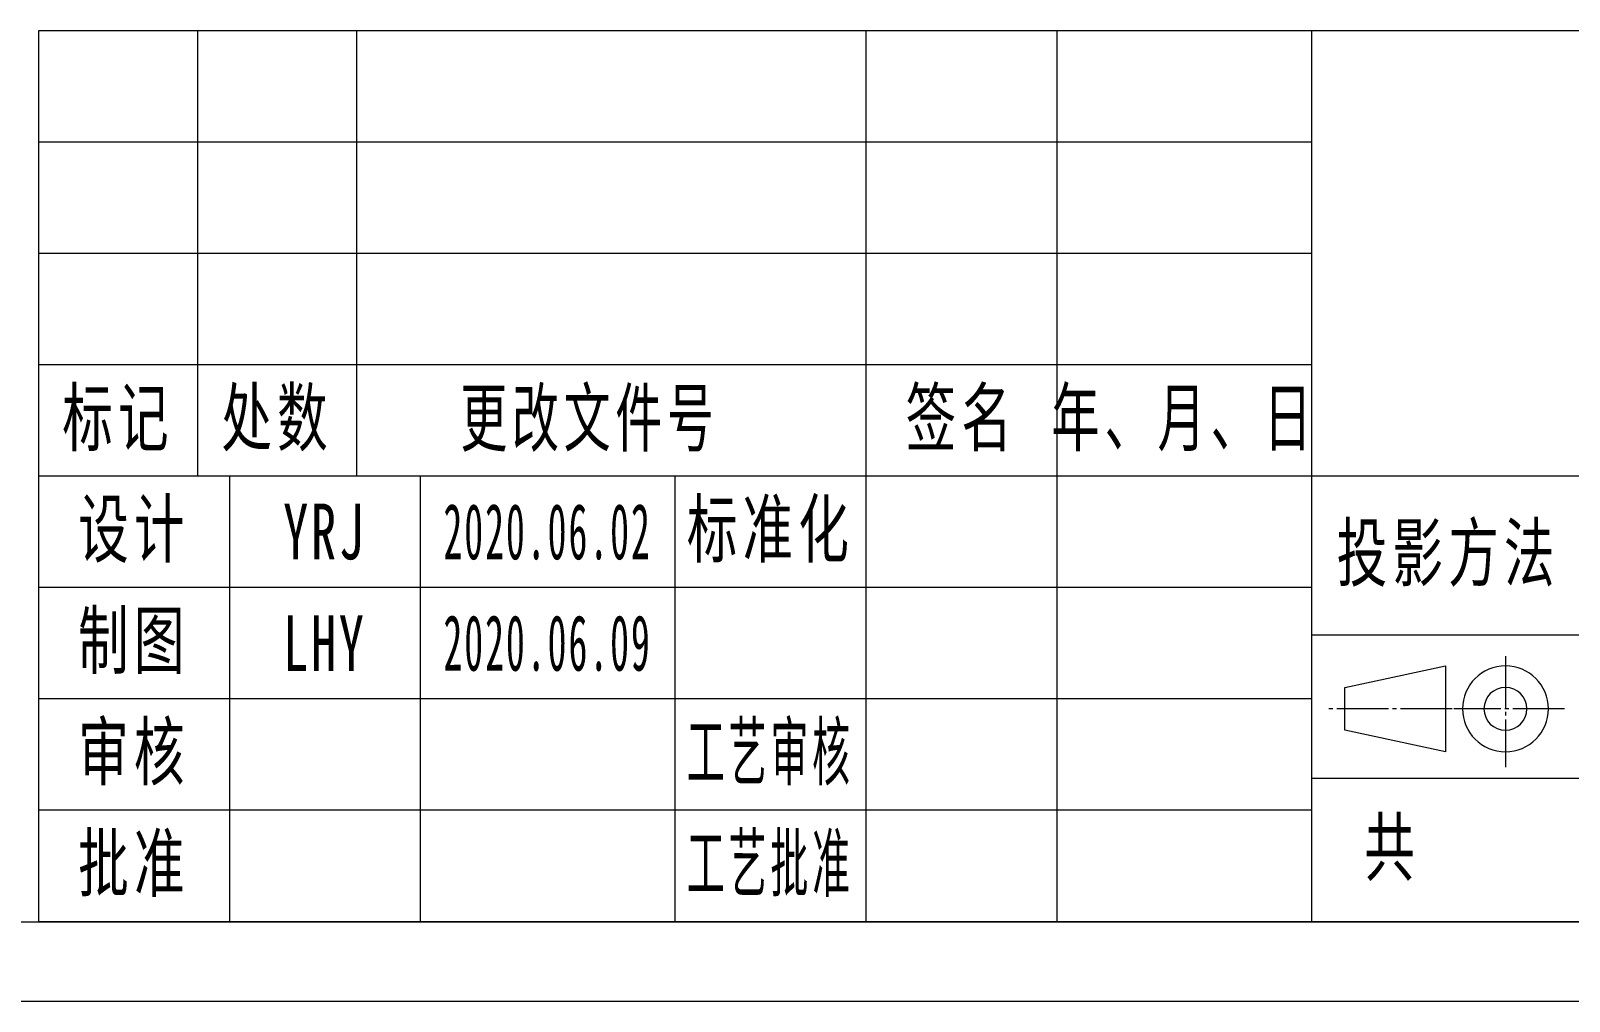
# Model space of a CAD drawing. Header units: millimetres. Extents: x -15766 to 80009, y -9701 to 15159.
# Drawn here: x -11008.1 to -10621.3, y 13253.7 to 13497.7 of the extents above; entities that cross this region are included whole.
import ezdxf

# ---------------------------------------------------------------- set-up
doc = ezdxf.new("R2010")
doc.units = ezdxf.units.MM
doc.linetypes.add('CENTER-HOKUTO_1', pattern=[16, 13, -1, 1, -1])
for name, color, linetype, lineweight in [('CDRAFT0', 7, 'Continuous', 18), ('title_frame', 7, 'Continuous', 18), ('尺寸线层', 3, 'Continuous', 18), ('粗实线层_1', 7, 'Continuous', 15), ('细实线层', 7, 'Continuous', 18)]:
    doc.layers.add(name, color=color, linetype=linetype, lineweight=lineweight)
doc.styles.add('UserTxtStyle1', font='', dxfattribs={"width": 0.618357})
doc.styles.add('UserTxtStyle2', font='', dxfattribs={"width": 0.634692})
doc.styles.add('标准', font='', dxfattribs={"width": 0.667})
doc.styles.get('UserTxtStyle1').set_extended_font_data('宋体')
doc.styles.get('UserTxtStyle2').set_extended_font_data('宋体')
doc.styles.get('标准').set_extended_font_data('宋体')

# ---------------------------------------------------------------- blocks, each defined once
blk = doc.blocks.new('*X589')
at = {"layer": 'CDRAFT0'}
blk.add_line((0, 0), (420, 0), dxfattribs=at)
at = {"layer": '粗实线层_1'}
blk.add_line((25, 5), (415, 5), dxfattribs=at)

msp = doc.modelspace()

# ---------------------------------------------------------------- linework, layer by layer
at = {"layer": '粗实线层_1'}
for p, q in [((-10286.16513, 13497.73384), (-11006.16513, 13497.73384)), ((-11006.16513, 13497.73384), (-11006.16513, 13273.73384)), ((-10686.16513, 13497.73384), (-10686.16513, 13273.73384)), ((-10486.16513, 13385.73384), (-11006.16513, 13385.73384)), ((-10846.16513, 13385.73384), (-10846.16513, 13273.73384)), ((-10686.16513, 13357.73384), (-11006.16513, 13357.73384)), ((-10686.16513, 13329.73384), (-11006.16513, 13329.73384)), ((-10486.16513, 13309.73384), (-10686.16513, 13309.73384)), ((-10686.16513, 13301.73384), (-11006.16513, 13301.73384)), ((-10286.16513, 13273.73384), (-11006.16513, 13273.73384))]:
    msp.add_line(p, q, dxfattribs=at)
at = {"layer": '细实线层'}
for p, q in [((-10966.16513, 13497.73384), (-10966.16513, 13385.73384)), ((-10926.16513, 13497.73384), (-10926.16513, 13385.73384)), ((-10798.16513, 13497.73384), (-10798.16513, 13273.73384)), ((-10750.16513, 13497.73384), (-10750.16513, 13273.73384)), ((-10686.16513, 13469.73384), (-11006.16513, 13469.73384)), ((-10686.16513, 13441.73384), (-11006.16513, 13441.73384)), ((-10686.16513, 13413.73384), (-11006.16513, 13413.73384)), ((-10958.16513, 13385.73384), (-10958.16513, 13273.73384)), ((-10910.16513, 13385.73384), (-10910.16513, 13273.73384)), ((-10486.16513, 13345.73384), (-10686.16513, 13345.73384))]:
    msp.add_line(p, q, dxfattribs=at)
at = {"layer": '细实线层', "color": 2, "linetype": 'CENTER-HOKUTO_1', "lineweight": 18}
for p, q in [((-10637.37263, 13340.53315), (-10637.37263, 13312.62595)), ((-10650.77298, 13327.24915), (-10682.6052, 13327.24915)), ((-10622.52326, 13327.24915), (-10650.34588, 13327.24915))]:
    msp.add_line(p, q, dxfattribs=at)
at = {"layer": '细实线层', "color": 3}
for p, q in [((-10677.75846, 13332.64915), (-10652.45026, 13338.04915)), ((-10652.45026, 13338.04915), (-10652.45026, 13316.44915)), ((-10677.75846, 13321.84915), (-10677.75846, 13332.64915)), ((-10652.45026, 13316.44915), (-10677.75846, 13321.84915))]:
    msp.add_line(p, q, dxfattribs=at)
for radius in [10.8, 5.4]:
    msp.add_arc((-10637.37263, 13327.24915), radius, 0, 359.9893827, dxfattribs=at)

# ---------------------------------------------------------------- block references
at = {"layer": 'title_frame', "xscale": 4, "yscale": 4, "zscale": 4}
msp.add_blockref('*X589', (-11946.16513, 13253.73384), dxfattribs=at)

# ---------------------------------------------------------------- texts
at = {"layer": '尺寸线层', "char_height": 14, "attachment_point": 5, "line_spacing_factor": 1.15057}
for s, insert, width, style in [('\\T1.1;标记', (-10986.16513, 13399.73384), 72, '标准'), ('\\T1.1;处数', (-10946.16513, 13399.73384), 72, '标准'), ('\\T1.1;更改文件号', (-10867.63146, 13399.63787), 120, 'UserTxtStyle1'), ('\\T1.1;签名', (-10774.16513, 13399.73384), 88, '标准'), ('\\T1.1;年、月、日', (-10718.16513, 13399.73384), 120, 'UserTxtStyle2'), ('\\T1.1;设计', (-10982.16513, 13371.73384), 88, '标准'), ('\\T1.1;标准化', (-10822.16513, 13371.73384), 88, '标准'), ('{\\T1.1;YRJ}', (-10934.16513, 13371.73384), 88, '标准'), ('{\\W0.5;\\T1.1;2020.06.02}', (-10878.16513, 13371.73384), 64, '标准'), ('\\T1.1;投影方法', (-10651.78514, 13365.73384), 88, '标准'), ('\\T1.1;制图', (-10982.16513, 13343.73384), 88, '标准'), ('{\\T1.1;LHY}', (-10934.16513, 13343.73384), 88, '标准'), ('{\\W0.5;\\T1.1;2020.06.09}', (-10878.16513, 13343.73384), 64, '标准'), ('\\T1.1;审核', (-10982.16513, 13315.73384), 88, '标准'), ('{\\W0.5;\\T1.1;工艺审核}', (-10822.16513, 13315.73384), 88, '标准'), ('\\T1.1;共', (-10665.8798, 13291.73384), 32, '标准'), ('{\\T1.1;批准}', (-10982.16513, 13287.73384), 88, '标准'), ('{\\W0.5;\\T1.1;工艺批准}', (-10822.16513, 13287.73384), 88, '标准')]:
    msp.add_mtext(s, dxfattribs=dict(at, insert=insert, width=width, style=style))

doc.saveas('drawing.dxf')
